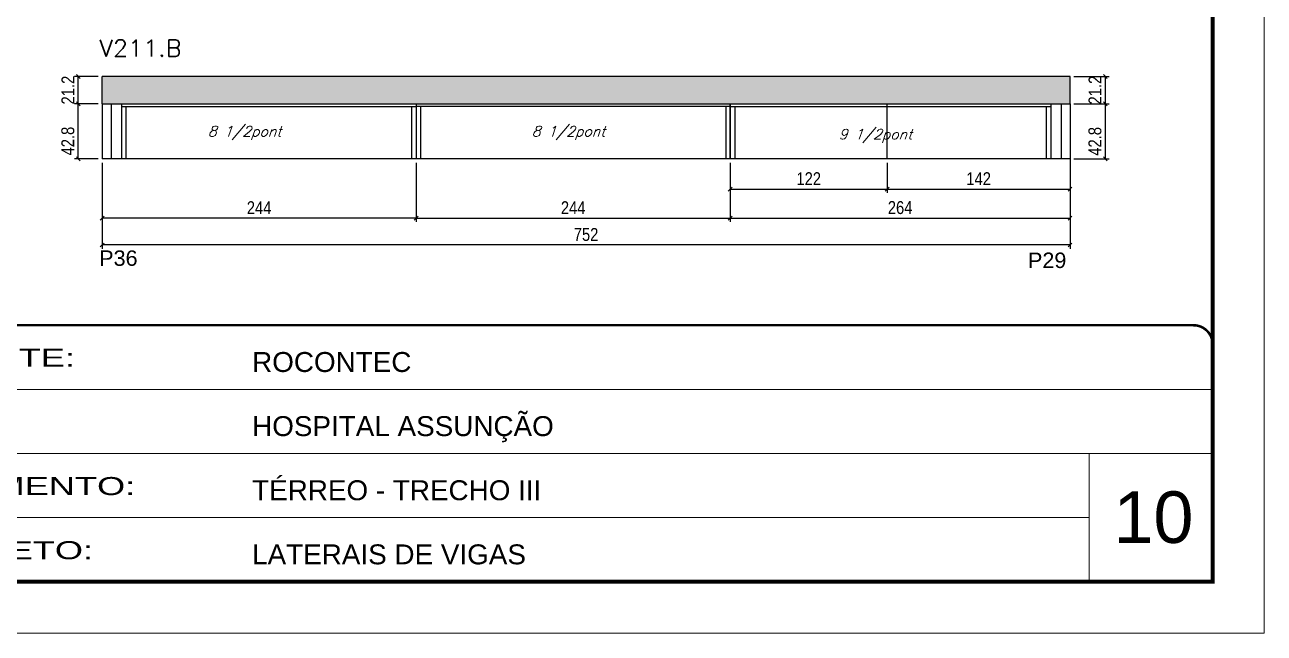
# Model space of a CAD drawing. Extents: x 137137 to 143418, y 10464 to 34486.
# Drawn here: x 139258 to 140221, y 31139 to 31611 of the extents above; entities that cross this region are included whole.
import ezdxf

# ---------------------------------------------------------------- set-up
doc = ezdxf.new("R2010")
doc.units = 0
doc.linetypes.add('CONTINUO', pattern=[0])
doc.linetypes.add('DASHED', pattern=[0.75, 0.5, -0.25])
for name, color, linetype in [('5', 5, 'Continuous'), ('COTA', 241, 'Continuous'), ('Painéis', 200, 'Continuous'), ('SARR_2.2x7', 40, 'Continuous'), ('SARR_3.5x7', 81, 'Continuous'), ('texto', 7, 'Continuous')]:
    doc.layers.add(name, color=color, linetype=linetype)
for name, color, linetype, lineweight in [('CARIMBO', 255, 'Continuous', 9), ('Folhas', 255, 'Continuous', 9), ('SARRAFO DE PRESSAO', 251, 'DASHED', 9), ('Texto Seção', 7, 'Continuous', 15)]:
    doc.layers.add(name, color=color, linetype=linetype, lineweight=lineweight)
doc.styles.add('ARIAL', font='arial.ttf')
doc.styles.add('COTA TECNICA', font='techl___.ttf', dxfattribs={"height": 10})
doc.styles.add('REGUA-120', font='ROMANS.shx', dxfattribs={"height": 15})
doc.styles.add('Romans', font='romans.shx')
doc.styles.get("Standard").update_dxf_attribs({"font": 'arial.ttf'})
doc.styles.add('Tecnologia', font='')
doc.styles.get('Tecnologia').set_extended_font_data('Forgotten Futurist')
doc.dimstyles.new('PAINEL', dxfattribs={"dimtxt": 10, "dimasz": 3, "dimexe": 3, "dimexo": 3, "dimgap": 3, "dimtad": 1, "dimdec": 1, "dimzin": 12, "dimdsep": 46, "dimtxsty": 'COTA TECNICA', "dimblk1": 'OBLIQUE', "dimblk2": 'OBLIQUE', "dimsah": 1, "dimcen": 0.9, "dimclrd": 4, "dimclre": 4, "dimclrt": 240, "dimadec": 1, "dimazin": 3, "dimtfac": 1, "dimtdec": 1, "dimtmove": 0, "dimatfit": 3, "dimfxl": 1, "dimtolj": 1, "dimtzin": 12, "dimarcsym": 0})

# ---------------------------------------------------------------- blocks, each defined once
blk = doc.blocks.new('_Oblique')
at = {"color": 0, "linetype": 'ByBlock', "lineweight": -2}
blk.add_line((-0.5, -0.5), (0.5, 0.5), dxfattribs=at)
blk = doc.blocks.new('*D241')
at = {"layer": 'COTA', "color": 4, "linetype": 'ByBlock', "lineweight": -2, "transparency": 16777216}
for p, q in [((139317.92, 31504.09), (139317.92, 31458.06)), ((139561.92, 31504.09), (139561.92, 31458.06)), ((139561.92, 31461.06), (139317.92, 31461.06))]:
    blk.add_line(p, q, dxfattribs=at)
at = {"layer": 'Defpoints', "color": 0, "linetype": 'ByBlock', "transparency": 16777216}
for p in [(139317.92, 31507.09), (139561.92, 31507.09), (139317.92, 31461.06)]:
    blk.add_point(p, dxfattribs=at)
at = {"layer": 'COTA', "color": 4, "linetype": 'ByBlock', "lineweight": -2, "transparency": 16777216, "xscale": 3, "yscale": 3, "zscale": 3, "rotation": 180}
blk.add_blockref('_Oblique', (139317.92, 31461.06), dxfattribs=at)
at = {"layer": 'COTA', "color": 4, "linetype": 'ByBlock', "lineweight": -2, "transparency": 16777216, "xscale": 3, "yscale": 3, "zscale": 3}
blk.add_blockref('_Oblique', (139561.92, 31461.06), dxfattribs=at)
at = {"layer": 'COTA', "color": 240, "linetype": 'ByBlock', "transparency": 16777216, "insert": (139439.92, 31469.13), "char_height": 10, "attachment_point": 5, "style": 'COTA TECNICA'}
blk.add_mtext('\\A1;244', dxfattribs=at)
blk = doc.blocks.new('*D68')
at = {"layer": 'COTA', "color": 4, "linetype": 'ByBlock', "lineweight": -2, "transparency": 16777216}
for p, q in [((139561.92, 31504.09), (139561.92, 31458.06)), ((139805.92, 31504.09), (139805.92, 31458.06)), ((139561.92, 31461.06), (139805.92, 31461.06))]:
    blk.add_line(p, q, dxfattribs=at)
at = {"layer": 'Defpoints', "color": 0, "linetype": 'ByBlock', "transparency": 16777216}
for p in [(139561.92, 31507.09), (139805.92, 31507.09), (139805.92, 31461.06)]:
    blk.add_point(p, dxfattribs=at)
at = {"layer": 'COTA', "color": 4, "linetype": 'ByBlock', "lineweight": -2, "transparency": 16777216, "xscale": 3, "yscale": 3, "zscale": 3, "rotation": 180}
blk.add_blockref('_Oblique', (139561.92, 31461.06), dxfattribs=at)
at = {"layer": 'COTA', "color": 4, "linetype": 'ByBlock', "lineweight": -2, "transparency": 16777216, "xscale": 3, "yscale": 3, "zscale": 3}
blk.add_blockref('_Oblique', (139805.92, 31461.06), dxfattribs=at)
at = {"layer": 'COTA', "color": 240, "linetype": 'ByBlock', "transparency": 16777216, "insert": (139683.92, 31469.13), "char_height": 10, "attachment_point": 5, "style": 'COTA TECNICA'}
blk.add_mtext('\\A1;244', dxfattribs=at)
blk = doc.blocks.new('*D242')
at = {"layer": 'COTA', "color": 4, "linetype": 'ByBlock', "lineweight": -2, "transparency": 16777216}
for p, q in [((140069.92, 31546.89), (140069.92, 31458.06)), ((139805.92, 31504.09), (139805.92, 31458.06)), ((139805.92, 31461.06), (140069.92, 31461.06))]:
    blk.add_line(p, q, dxfattribs=at)
at = {"layer": 'Defpoints', "color": 0, "linetype": 'ByBlock', "transparency": 16777216}
for p in [(140069.92, 31549.89), (139805.92, 31507.09), (140069.92, 31461.06)]:
    blk.add_point(p, dxfattribs=at)
at = {"layer": 'COTA', "color": 4, "linetype": 'ByBlock', "lineweight": -2, "transparency": 16777216, "xscale": 3, "yscale": 3, "zscale": 3, "rotation": 180}
blk.add_blockref('_Oblique', (139805.92, 31461.06), dxfattribs=at)
at = {"layer": 'COTA', "color": 4, "linetype": 'ByBlock', "lineweight": -2, "transparency": 16777216, "xscale": 3, "yscale": 3, "zscale": 3}
blk.add_blockref('_Oblique', (140069.92, 31461.06), dxfattribs=at)
at = {"layer": 'COTA', "color": 240, "linetype": 'ByBlock', "transparency": 16777216, "insert": (139937.92, 31469.16), "char_height": 10, "attachment_point": 5, "style": 'COTA TECNICA'}
blk.add_mtext('\\A1;264', dxfattribs=at)
blk = doc.blocks.new('*D69')
at = {"layer": 'COTA', "color": 4, "linetype": 'ByBlock', "lineweight": -2, "transparency": 16777216}
for p, q in [((140072.92, 31571.09), (140100.41, 31571.09)), ((140097.41, 31549.89), (140097.41, 31571.09)), ((140072.92, 31549.89), (140100.41, 31549.89))]:
    blk.add_line(p, q, dxfattribs=at)
at = {"layer": 'Defpoints', "color": 0, "linetype": 'ByBlock', "transparency": 16777216}
for p in [(140069.92, 31571.09), (140097.41, 31571.09), (140069.92, 31549.89)]:
    blk.add_point(p, dxfattribs=at)
at = {"layer": 'COTA', "color": 4, "linetype": 'ByBlock', "lineweight": -2, "transparency": 16777216, "xscale": 3, "yscale": 3, "zscale": 3}
for p, rotation in [((140097.41, 31571.09), 90), ((140097.41, 31549.89), 270)]:
    blk.add_blockref('_Oblique', p, dxfattribs=dict(at, rotation=rotation))
at = {"layer": 'COTA', "color": 240, "linetype": 'ByBlock', "transparency": 16777216, "insert": (140089.35, 31560.49), "char_height": 10, "attachment_point": 5, "rotation": 90, "style": 'COTA TECNICA'}
blk.add_mtext('\\A1;21.2', dxfattribs=at)
blk = doc.blocks.new('*D70')
at = {"layer": 'COTA', "color": 4, "linetype": 'ByBlock', "lineweight": -2, "transparency": 16777216}
for p, q in [((140072.92, 31549.89), (140100.41, 31549.89)), ((140097.41, 31507.09), (140097.41, 31549.89)), ((140072.92, 31507.09), (140100.41, 31507.09))]:
    blk.add_line(p, q, dxfattribs=at)
at = {"layer": 'Defpoints', "color": 0, "linetype": 'ByBlock', "transparency": 16777216}
for p in [(140069.92, 31549.89), (140097.41, 31549.89), (140069.92, 31507.09)]:
    blk.add_point(p, dxfattribs=at)
at = {"layer": 'COTA', "color": 4, "linetype": 'ByBlock', "lineweight": -2, "transparency": 16777216, "xscale": 3, "yscale": 3, "zscale": 3}
for p, rotation in [((140097.41, 31549.89), 90), ((140097.41, 31507.09), 270)]:
    blk.add_blockref('_Oblique', p, dxfattribs=dict(at, rotation=rotation))
at = {"layer": 'COTA', "color": 240, "linetype": 'ByBlock', "transparency": 16777216, "insert": (140089.31, 31520.67), "char_height": 10, "attachment_point": 5, "rotation": 90, "style": 'COTA TECNICA'}
blk.add_mtext('\\A1;42.8', dxfattribs=at)
blk = doc.blocks.new('9999999999')
at = {"color": 30, "linetype": 'CONTINUO'}
for p, q in [((98564.56, 34379.64), (99583.98, 34379.64)), ((98564.56, 34329.83), (99487.98, 34329.83)), ((99583.98, 34329.83), (99487.98, 34329.83)), ((99487.98, 34329.83), (99487.98, 34230.21)), ((98564.56, 34280.02), (99487.98, 34280.02))]:
    blk.add_line(p, q, dxfattribs=at)
at = {"color": 30, "linetype": 'CONTINUO', "const_width": 2}
blk.add_lwpolyline([(99583.98, 34230.21), (99583.98, 34414.45, 0.414214), (99568.98, 34429.45), (98228.98, 34429.45, 0.414214), (98213.98, 34414.45), (98213.98, 34245.21, 0.414214), (98228.98, 34230.21), (99583.98, 34230.21)], format="xyb", dxfattribs=at)
at = {"layer": 'Folhas'}
blk.add_lwpolyline([(98138.98, 34190.21), (99623.98, 34190.21), (99623.98, 35240.21), (98138.98, 35240.21)], close=True, dxfattribs=at)
at = {"layer": 'Folhas', "color": 30, "const_width": 3}
blk.add_lwpolyline([(98213.98, 34230.21), (99583.98, 34230.21), (99583.98, 35200.21), (98213.98, 35200.21)], close=True, dxfattribs=at)
at = {"color": 7, "linetype": 'Continuous', "ltscale": 5, "style": 'ARIAL'}
for s, height, p in [('ROCONTEC', 15.483, (98837.68, 34393.13)), ('HOSPITAL ASSUNÇÃO', 15.4829, (98837.68, 34343.32)), ('TÉRREO - TRECHO III', 15.4829, (98837.68, 34293.51)), ('LATERAIS DE VIGAS', 15.4829, (98837.68, 34243.7))]:
    blk.add_text(s, height=height, dxfattribs=at).set_placement(p)
at = {"layer": 'Folhas', "color": 7, "style": 'Tecnologia', "width": 1.5}
for s, p in [('CLIENTE:', (98573.65, 34397.17)), ('PAVIMENTO:', (98573.65, 34297.5)), ('PROJETO:', (98573.65, 34247.69))]:
    blk.add_text(s, height=14, dxfattribs=at).set_placement(p)
blk = doc.blocks.new('*D129')
at = {"layer": 'COTA', "color": 4, "linetype": 'ByBlock', "lineweight": -2, "transparency": 16777216}
for p, q in [((139314.92, 31549.89), (139296.43, 31549.89)), ((139299.43, 31507.09), (139299.43, 31549.89)), ((139314.92, 31507.09), (139296.43, 31507.09))]:
    blk.add_line(p, q, dxfattribs=at)
at = {"layer": 'Defpoints', "color": 0, "linetype": 'ByBlock', "transparency": 16777216}
for p in [(139299.43, 31549.89), (139317.92, 31549.89), (139317.92, 31507.09)]:
    blk.add_point(p, dxfattribs=at)
at = {"layer": 'COTA', "color": 4, "linetype": 'ByBlock', "lineweight": -2, "transparency": 16777216, "xscale": 3, "yscale": 3, "zscale": 3}
for p, rotation in [((139299.43, 31549.89), 90), ((139299.43, 31507.09), 270)]:
    blk.add_blockref('_Oblique', p, dxfattribs=dict(at, rotation=rotation))
at = {"layer": 'COTA', "color": 240, "linetype": 'ByBlock', "transparency": 16777216, "insert": (139291.34, 31520.89), "char_height": 10, "attachment_point": 5, "rotation": 90, "style": 'COTA TECNICA'}
blk.add_mtext('\\A1;42.8', dxfattribs=at)
blk = doc.blocks.new('*D130')
at = {"layer": 'COTA', "color": 4, "linetype": 'ByBlock', "lineweight": -2, "transparency": 16777216}
for p, q in [((139314.92, 31571.09), (139296.43, 31571.09)), ((139299.43, 31549.89), (139299.43, 31571.09)), ((139314.92, 31549.89), (139296.43, 31549.89))]:
    blk.add_line(p, q, dxfattribs=at)
at = {"layer": 'Defpoints', "color": 0, "linetype": 'ByBlock', "transparency": 16777216}
for p in [(139299.43, 31571.09), (139317.92, 31571.09), (139317.92, 31549.89)]:
    blk.add_point(p, dxfattribs=at)
at = {"layer": 'COTA', "color": 4, "linetype": 'ByBlock', "lineweight": -2, "transparency": 16777216, "xscale": 3, "yscale": 3, "zscale": 3}
for p, rotation in [((139299.43, 31571.09), 90), ((139299.43, 31549.89), 270)]:
    blk.add_blockref('_Oblique', p, dxfattribs=dict(at, rotation=rotation))
at = {"layer": 'COTA', "color": 240, "linetype": 'ByBlock', "transparency": 16777216, "insert": (139291.37, 31560.49), "char_height": 10, "attachment_point": 5, "rotation": 90, "style": 'COTA TECNICA'}
blk.add_mtext('\\A1;21.2', dxfattribs=at)
blk = doc.blocks.new('*D5459')
at = {"layer": 'COTA', "color": 4, "lineweight": -2, "transparency": 16777216}
for p, q in [((139805.92, 31504.09), (139805.92, 31480.61)), ((139927.92, 31504.09), (139927.92, 31480.61)), ((139805.92, 31483.61), (139927.92, 31483.61))]:
    blk.add_line(p, q, dxfattribs=at)
at = {"layer": 'Defpoints', "color": 0, "transparency": 16777216}
for p in [(139805.92, 31507.09), (139927.92, 31507.09), (139927.92, 31483.61)]:
    blk.add_point(p, dxfattribs=at)
at = {"layer": 'COTA', "color": 4, "lineweight": -2, "transparency": 16777216, "xscale": 3, "yscale": 3, "zscale": 3, "rotation": 180}
blk.add_blockref('_Oblique', (139805.92, 31483.61), dxfattribs=at)
at = {"layer": 'COTA', "color": 4, "lineweight": -2, "transparency": 16777216, "xscale": 3, "yscale": 3, "zscale": 3}
blk.add_blockref('_Oblique', (139927.92, 31483.61), dxfattribs=at)
at = {"layer": 'COTA', "color": 240, "transparency": 16777216, "insert": (139866.92, 31491.67), "char_height": 10, "attachment_point": 5, "style": 'COTA TECNICA'}
blk.add_mtext('\\A1;122', dxfattribs=at)
blk = doc.blocks.new('*D5460')
at = {"layer": 'COTA', "color": 4, "lineweight": -2, "transparency": 16777216}
for p, q in [((139927.92, 31504.09), (139927.92, 31480.61)), ((140069.92, 31504.09), (140069.92, 31480.61)), ((139927.92, 31483.61), (140069.92, 31483.61))]:
    blk.add_line(p, q, dxfattribs=at)
at = {"layer": 'Defpoints', "color": 0, "transparency": 16777216}
for p in [(139927.92, 31507.09), (140069.92, 31507.09), (140069.92, 31483.61)]:
    blk.add_point(p, dxfattribs=at)
at = {"layer": 'COTA', "color": 4, "lineweight": -2, "transparency": 16777216, "xscale": 3, "yscale": 3, "zscale": 3, "rotation": 180}
blk.add_blockref('_Oblique', (139927.92, 31483.61), dxfattribs=at)
at = {"layer": 'COTA', "color": 4, "lineweight": -2, "transparency": 16777216, "xscale": 3, "yscale": 3, "zscale": 3}
blk.add_blockref('_Oblique', (140069.92, 31483.61), dxfattribs=at)
at = {"layer": 'COTA', "color": 240, "transparency": 16777216, "insert": (139998.92, 31491.69), "char_height": 10, "attachment_point": 5, "style": 'COTA TECNICA'}
blk.add_mtext('\\A1;142', dxfattribs=at)
blk = doc.blocks.new('*D6294')
at = {"layer": 'Defpoints', "color": 0, "ltscale": 25, "transparency": 16777216}
for p in [(139317.92, 31507.09), (140069.92, 31507.09), (139317.92, 31440.18)]:
    blk.add_point(p, dxfattribs=at)
at = {"layer": 'Painéis', "color": 4, "lineweight": -2, "ltscale": 25, "transparency": 16777216}
for p, q in [((139317.92, 31504.09), (139317.92, 31437.18)), ((140069.92, 31504.09), (140069.92, 31437.18)), ((140069.92, 31440.18), (139317.92, 31440.18))]:
    blk.add_line(p, q, dxfattribs=at)
at = {"layer": 'Painéis', "color": 4, "lineweight": -2, "ltscale": 25, "transparency": 16777216, "xscale": 3, "yscale": 3, "zscale": 3, "rotation": 180}
blk.add_blockref('_Oblique', (139317.92, 31440.18), dxfattribs=at)
at = {"layer": 'Painéis', "color": 4, "lineweight": -2, "ltscale": 25, "transparency": 16777216, "xscale": 3, "yscale": 3, "zscale": 3}
blk.add_blockref('_Oblique', (140069.92, 31440.18), dxfattribs=at)
at = {"layer": 'Painéis', "color": 240, "ltscale": 25, "transparency": 16777216, "insert": (139693.92, 31448.29), "char_height": 10, "attachment_point": 5, "style": 'COTA TECNICA'}
blk.add_mtext('\\A1;752', dxfattribs=at)

msp = doc.modelspace()

# ---------------------------------------------------------------- hatches: boundary and pattern name
at = {"layer": 'COTA', "linetype": 'ByBlock'}
h = msp.add_hatch(dxfattribs=at)
h.set_pattern_fill('AR-CONC', color=256, scale=0.03)
h.set_pattern_definition([(50, (-15, 0), (5.46554007, -0.47817257), [0.5715, -6.2865]), (355, (-15, 0), (-1.05730264, 5.73170536), [0.4572, -5.02921753]), (100.4514447, (-14.5445, -0.04), (4.40823741, 5.25353256), [0.48570026, -5.34270734]), (46.1842, (-15, 1.524), (8.13237123, -1.26126984), [0.85725, -9.42975]), (96.6355576, (-14.322, 1.419), (7.122124, 7.42278374), [0.7285507, -8.01406824]), (351.184151, (-15, 1.524), (7.122124, 7.42278374), [0.685799, -7.54379196]), (21, (-14.238, 1.143), (4.54843174, -3.06795595), [0.5715, -6.2865]), (326, (-14.238, 1.143), (1.85406085, 5.52563898), [0.4572, -5.0292]), (71.451445, (-13.859, 0.8873), (6.40249258, 2.45768307), [0.48570026, -5.34269813]), (37.5, (-15, 0), (0.092658098, 2.536651166), [0, -4.96824, 0, -5.1054, 0, -5.04825]), (7.5, (-15, 0), (2.004589875, 3.005417245), [0, -2.91084, 0, -4.85394, 0, -1.92405]), (327.5, (-16.6993, 0), (4.067717855, -0.17186232), [0, -1.905, 0, -5.9436, 0, -7.8867]), (317.5, (-17.4613, 0), (4.44387544, 0.76279473), [0, -2.4765, 0, -3.94716, 0, -5.6007])])
h.paths.add_polyline_path([(139317.92, 31571.09), (139317.92, 31549.89), (139805.92, 31549.89), (140069.92, 31549.89), (140069.92, 31571.09)])

# ---------------------------------------------------------------- linework, layer by layer
for p, q in [((139317.92, 31549.89), (139317.92, 31571.09)), ((140069.92, 31571.09), (139317.92, 31571.09)), ((140069.92, 31549.89), (140069.92, 31571.09))]:
    msp.add_line(p, q, dxfattribs=at)
at = {"layer": 'Painéis', "linetype": 'ByBlock'}
for p, q in [((139317.92, 31549.89), (139805.92, 31549.89)), ((139317.92, 31549.89), (139317.92, 31507.09)), ((139561.92, 31549.89), (139561.92, 31507.09)), ((139805.92, 31549.89), (140069.92, 31549.89)), ((139805.92, 31549.89), (139805.92, 31507.09)), ((139805.92, 31507.09), (139805.92, 31549.89)), ((139927.92, 31507.09), (139927.92, 31549.89)), ((140069.92, 31549.89), (140069.92, 31507.09)), ((140069.92, 31507.09), (139317.92, 31507.09))]:
    msp.add_line(p, q, dxfattribs=at)
at = {"layer": 'SARR_2.2x7', "linetype": 'Continuous'}
for p, q in [((139324.92, 31549.89), (139324.92, 31507.09)), ((139332.92, 31547.69), (139561.92, 31547.69)), ((139805.92, 31547.69), (139561.92, 31547.69)), ((139805.92, 31547.69), (140054.92, 31547.69)), ((140062.92, 31549.89), (140062.92, 31507.09))]:
    msp.add_line(p, q, dxfattribs=at)
at = {"layer": 'SARR_3.5x7'}
for p, q in [((139332.92, 31549.89), (139332.92, 31507.09)), ((139336.42, 31547.69), (139336.42, 31507.09)), ((139558.42, 31547.69), (139558.42, 31507.09)), ((139565.42, 31547.69), (139565.42, 31507.09)), ((139802.42, 31547.69), (139802.42, 31507.09)), ((139805.92, 31549.89), (139805.92, 31507.09)), ((139805.92, 31549.89), (139805.92, 31507.09)), ((139809.42, 31547.69), (139809.42, 31507.09)), ((140051.42, 31547.69), (140051.42, 31507.09)), ((140054.92, 31549.89), (140054.92, 31507.09))]:
    msp.add_line(p, q, dxfattribs=at)

# ---------------------------------------------------------------- block references
at = {"layer": 'SARRAFO DE PRESSAO', "color": 6, "linetype": 'ByBlock'}
msp.add_blockref('9999999999', (40596.81, -3051.58), dxfattribs=at)

# ---------------------------------------------------------------- texts
at = {"layer": '5', "linetype": 'Continuous'}
for s, p in [('P36', (139315.67, 31423.98)), ('P29', (140037.26, 31422.3))]:
    msp.add_text(s, height=12, rotation=359.99996, dxfattribs=at).set_placement(p)
at = {"layer": 'CARIMBO', "style": 'ARIAL'}
msp.add_text('10', height=40, dxfattribs=at).set_placement((140103.65, 31208.77))
at = {"layer": 'texto', "color": 2, "char_height": 8, "attachment_point": 5, "style": 'Romans'}
for s, insert in [('{\\Q19;\\C256;8 1/2pont}', (139428.64, 31527.21)), ('{\\Q19;\\C256;8 1/2pont}', (139680.28, 31527.21)), ('{\\Q19;\\C256;9 1/2pont}', (139918.7, 31524.93))]:
    msp.add_mtext(s, dxfattribs=dict(at, insert=insert))
at = {"layer": 'Texto Seção', "style": 'REGUA-120', "width": 1.05}
msp.add_text('V211.B', height=13, dxfattribs=at).set_placement((139315.85, 31586.53))

# ---------------------------------------------------------------- dimensions: what is measured, and where the dimension line sits
at = {"layer": 'COTA', "linetype": 'ByBlock'}
for base, p1, p2, picture, middle in [((139299.43, 31571.09), (139317.92, 31549.89), (139317.92, 31571.09), '*D130', (139299.43, 31560.49)), ((140097.41, 31571.09), (140069.92, 31549.89), (140069.92, 31571.09), '*D69', (140097.41, 31560.49)), ((139299.43, 31549.89), (139317.92, 31507.09), (139317.92, 31549.89), '*D129', (139299.43, 31520.89)), ((140097.41, 31549.89), (140069.92, 31507.09), (140069.92, 31549.89), '*D70', (140097.41, 31520.67))]:
    dim = msp.add_linear_dim(base=base, p1=p1, p2=p2, angle=90, dimstyle='PAINEL', dxfattribs=at)
    dim.commit()
    dim.dimension.update_dxf_attribs({"geometry": picture, "text_midpoint": middle, "dimtype": 160})
for base, p1, p2, picture, middle in [((140069.92, 31461.06), (139805.92, 31507.09), (140069.92, 31549.89), '*D242', (139937.92, 31469.16)), ((139805.92, 31461.06), (139561.92, 31507.09), (139805.92, 31507.09), '*D68', (139683.92, 31469.13))]:
    dim = msp.add_linear_dim(base=base, p1=p1, p2=p2, dimstyle='PAINEL', dxfattribs=at)
    dim.commit()
    dim.dimension.update_dxf_attribs({"geometry": picture, "text_midpoint": middle})
dim = msp.add_linear_dim(base=(139317.92, 31461.06), p1=(139561.92, 31507.09), p2=(139317.92, 31507.09), dimstyle='PAINEL', dxfattribs=at)
dim.commit()
dim.dimension.update_dxf_attribs({"geometry": '*D241', "text_midpoint": (139439.92, 31461.06), "dimtype": 160})
at = {"layer": 'COTA'}
dim = msp.add_linear_dim(base=(139927.92, 31483.61), p1=(139805.92, 31507.09), p2=(139927.92, 31507.09), dimstyle='PAINEL', dxfattribs=at)
dim.commit()
dim.dimension.update_dxf_attribs({"geometry": '*D5459', "text_midpoint": (139866.92, 31491.67)})
dim = msp.add_linear_dim(base=(140069.92, 31483.61), p1=(139927.92, 31507.09), p2=(140069.92, 31507.09), dimstyle='PAINEL', override={"dimtmove": 1}, dxfattribs=at)
dim.commit()
dim.dimension.update_dxf_attribs({"geometry": '*D5460', "text_midpoint": (139998.92, 31491.69)})
at = {"layer": 'Painéis', "ltscale": 25}
dim = msp.add_linear_dim(base=(139317.92, 31440.18), p1=(140069.92, 31507.09), p2=(139317.92, 31507.09), dimstyle='PAINEL', dxfattribs=at)
dim.commit()
dim.dimension.update_dxf_attribs({"geometry": '*D6294', "text_midpoint": (139693.92, 31448.29)})

doc.saveas('drawing.dxf')
